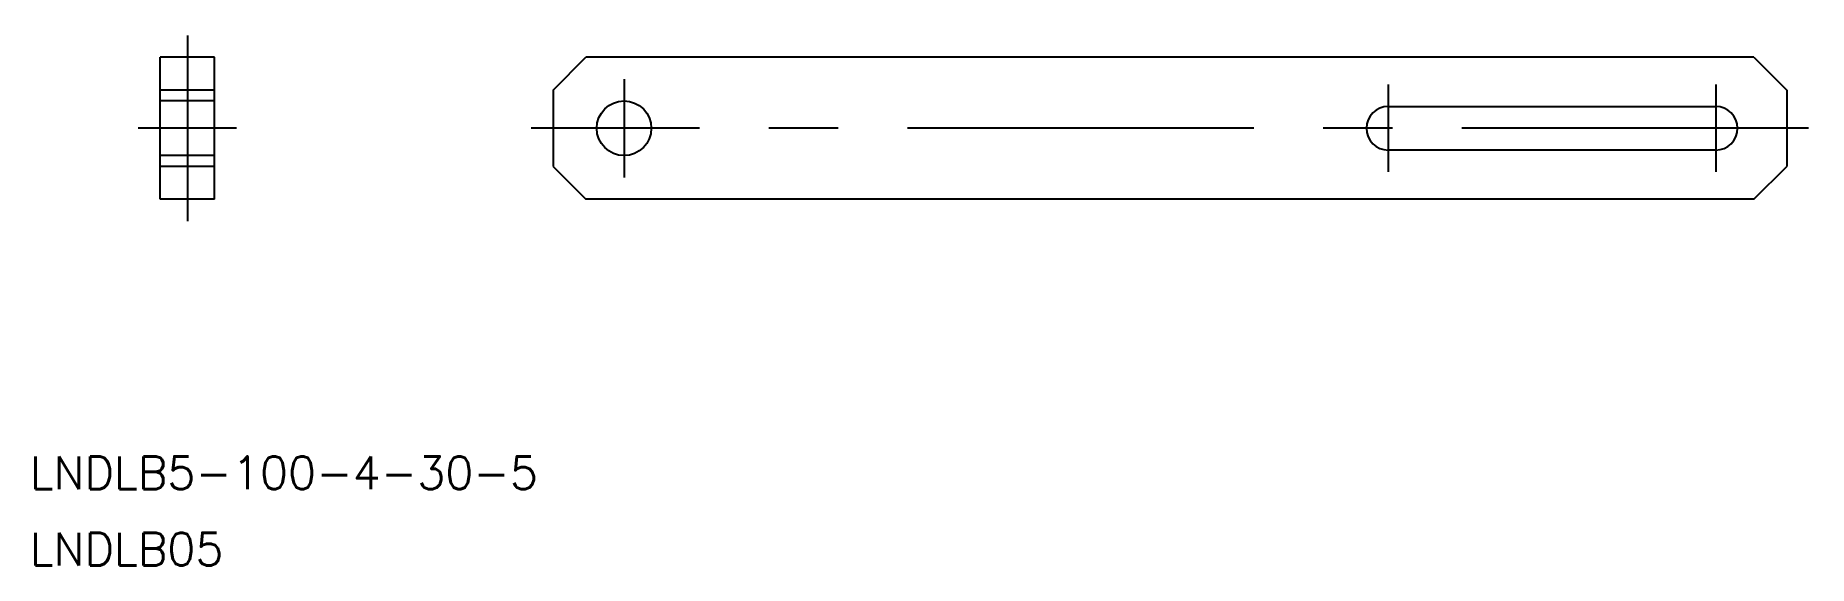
# Model space of a CAD drawing. Extents: x -54 to 108, y -40 to 8.
import ezdxf

# ---------------------------------------------------------------- set-up
doc = ezdxf.new("R2010")
doc.units = 0
doc.linetypes.add('CENTER', pattern=[50.8, 31.75, -6.35, 6.35, -6.35])
doc.linetypes.add('DASHED', pattern=[19.05, 12.7, -6.35])
doc.layers.get('0').update_dxf_attribs({"linetype": 'CONTINUOUS'})
doc.layers.add('CENTER', color=1, linetype='CENTER')
doc.styles.get("Standard").update_dxf_attribs({"font": 'txt.shx', "height": 3, "bigfont": 'bigfont.shx'})

msp = doc.modelspace()

# ---------------------------------------------------------------- linework, layer by layer
at = {"color": 7, "linetype": 'CONTINUOUS'}
for p, q in [((-42.5, -6.5), (-42.5, 6.5)), ((-37.5, 6.5), (-42.5, 6.5)), ((-37.5, -6.5), (-37.5, 6.5)), ((-6.5, 3.5), (-3.5, 6.5)), ((103.5, 6.5), (-3.5, 6.5)), ((103.5, 6.5), (106.5, 3.5)), ((-37.5, 3.5), (-42.5, 3.5)), ((-6.5, 3.5), (-6.5, -3.5)), ((106.5, 3.5), (106.5, -3.5)), ((70, 2), (100, 2)), ((100, -2), (70, -2)), ((-37.5, -3.5), (-42.5, -3.5)), ((-6.5, -3.5), (-3.5, -6.5)), ((103.5, -6.5), (106.5, -3.5)), ((-37.5, -6.5), (-42.5, -6.5)), ((103.5, -6.5), (-3.5, -6.5))]:
    msp.add_line(p, q, dxfattribs=at)
at = {"color": 3, "linetype": 'DASHED'}
for p, q in [((-37.5, 2.5), (-42.5, 2.5)), ((-37.5, -2.5), (-42.5, -2.5))]:
    msp.add_line(p, q, dxfattribs=at)
at = {"color": 7, "linetype": 'CONTINUOUS'}
msp.add_circle((0, 0), 2.5, dxfattribs=at)
for centre, start, end in [((70, 0), 90, 270), ((100, 0), 270, 90)]:
    msp.add_arc(centre, 2, start, end, dxfattribs=at)
at = {"layer": 'CENTER', "color": 1, "linetype": 'CENTER'}
for p, q in [((-40, 8.5), (-40, -8.5)), ((0, 4.5), (0, -4.5)), ((70, 4), (70, -4)), ((100, 4), (100, -4)), ((-35.5, 0), (-44.5, 0)), ((108.5, 0), (-8.5, 0))]:
    msp.add_line(p, q, dxfattribs=at)

# ---------------------------------------------------------------- texts
at = {"color": 7, "linetype": 'CONTINUOUS'}
for s, p in [('LNDLB5-100-4-30-5', (-54.43, -33.05)), ('LNDLB05', (-54.43, -40.05))]:
    msp.add_text(s, height=3, dxfattribs=at).set_placement(p)

doc.saveas('drawing.dxf')
